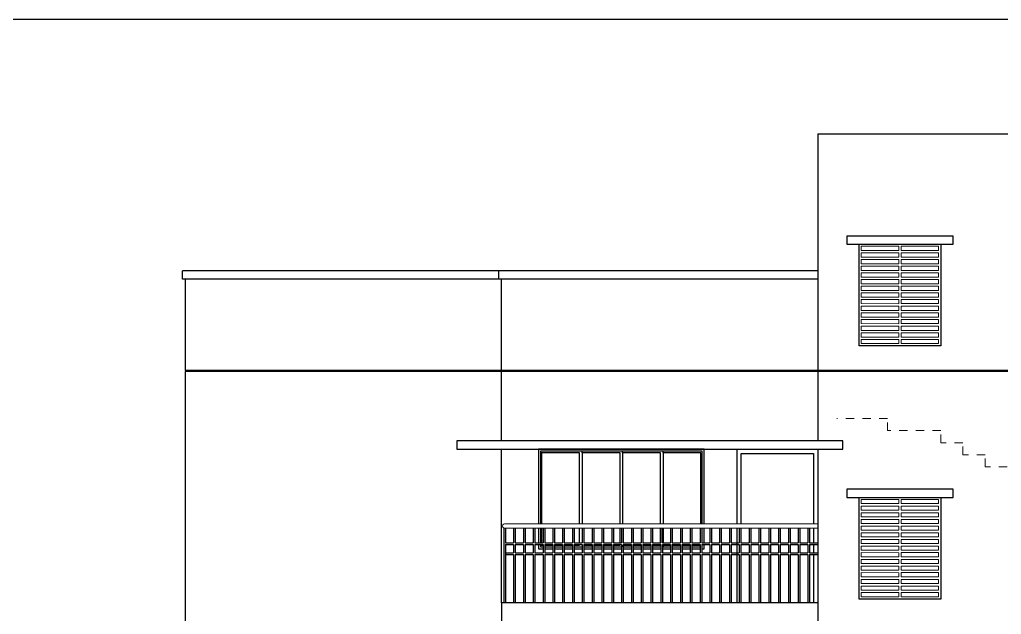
# Model space of a CAD drawing. Header units: metres. Extents: x -1441 to -394, y -133 to 518.
# Drawn here: x -1153.28 to -1141.45, y 146.93 to 154.09 of the extents above; entities that cross this region are included whole.
import ezdxf

# ---------------------------------------------------------------- set-up
doc = ezdxf.new("R2010")
doc.units = ezdxf.units.M
doc.header["$LTSCALE"] = 25.4
doc.linetypes.add('DASHED2', pattern=[9.525, 6.35, -3.175])
doc.layers.get('0').update_dxf_attribs({"linetype": 'CONTINUOUS'})
doc.layers.add('Railing', color=7, linetype='CONTINUOUS')

msp = doc.modelspace()

# ---------------------------------------------------------------- linework, layer by layer
at = {"color": 7, "linetype": 'Continuous'}
for p, q in [((-1143.663, 152.718), (-1143.663, 149.868)), ((-1143.663, 152.718), (-1138.033, 152.718)), ((-1143.663, 151.068), (-1151.313, 151.068)), ((-1151.313, 150.968), (-1151.313, 151.068)), ((-1147.503, 150.968), (-1147.503, 151.068)), ((-1143.663, 150.968), (-1151.313, 150.968)), ((-1151.283, 150.968), (-1151.283, 149.868)), ((-1147.473, 149.868), (-1147.473, 150.968)), ((-1130.413, 149.868), (-1151.283, 149.868)), ((-1130.413, 149.855), (-1151.283, 149.855)), ((-1151.283, 149.855), (-1151.283, 140.118)), ((-1151.27, 149.868), (-1151.27, 149.855)), ((-1147.473, 149.018), (-1147.473, 149.855)), ((-1147.46, 149.868), (-1147.46, 149.855)), ((-1143.676, 149.868), (-1143.676, 149.855)), ((-1143.663, 149.855), (-1143.663, 149.018)), ((-1147.473, 147.068), (-1147.473, 148.918)), ((-1143.663, 148.918), (-1143.663, 145.968)), ((-1143.663, 147.068), (-1147.473, 147.068)), ((-1147.473, 147.068), (-1147.473, 145.968))]:
    msp.add_line(p, q, dxfattribs=at)
at = {"color": 38, "linetype": 'Continuous'}
for p, q in [((-1146.502, 148.874), (-1146.502, 148.893)), ((-1146.014, 148.874), (-1146.014, 148.893)), ((-1145.527, 148.874), (-1145.527, 148.893)), ((-1146.502, 147.764), (-1146.502, 147.743)), ((-1146.014, 147.764), (-1146.014, 147.743)), ((-1145.527, 147.764), (-1145.527, 147.743))]:
    msp.add_line(p, q, dxfattribs=at)
at = {"lineweight": 30}
msp.add_lwpolyline([(-1123.45, 154.094), (-1183.671, 154.094), (-1183.671, 114.053), (-1123.45, 114.053)], close=True, dxfattribs=at)
at = {"color": 7, "linetype": 'Continuous'}
for points in [[(-1143.315, 151.387), (-1142.033, 151.387), (-1142.033, 151.487), (-1143.315, 151.487)], [(-1143.315, 148.337), (-1142.033, 148.337), (-1142.033, 148.437), (-1143.315, 148.437)]]:
    msp.add_lwpolyline(points, close=True, dxfattribs=at)
at = {"color": 38, "linetype": 'Continuous'}
for points in [[(-1143.165, 151.387), (-1142.183, 151.387), (-1142.183, 150.162), (-1143.165, 150.162)], [(-1143.165, 148.337), (-1142.183, 148.337), (-1142.183, 147.112), (-1143.165, 147.112)]]:
    msp.add_lwpolyline(points, close=True, dxfattribs=at)
at = {"color": 8, "linetype": 'Continuous', "lineweight": 9}
for points in [[(-1143.139, 151.364), (-1142.689, 151.364), (-1142.689, 151.314), (-1143.139, 151.314)], [(-1142.209, 151.364), (-1142.659, 151.364), (-1142.659, 151.314), (-1142.209, 151.314)], [(-1143.139, 151.284), (-1142.689, 151.284), (-1142.689, 151.234), (-1143.139, 151.234)], [(-1142.209, 151.284), (-1142.659, 151.284), (-1142.659, 151.234), (-1142.209, 151.234)], [(-1143.139, 151.203), (-1142.689, 151.203), (-1142.689, 151.153), (-1143.139, 151.153)], [(-1143.139, 151.123), (-1142.689, 151.123), (-1142.689, 151.073), (-1143.139, 151.073)], [(-1142.209, 151.203), (-1142.659, 151.203), (-1142.659, 151.153), (-1142.209, 151.153)], [(-1142.209, 151.123), (-1142.659, 151.123), (-1142.659, 151.073), (-1142.209, 151.073)], [(-1143.139, 151.043), (-1142.689, 151.043), (-1142.689, 150.993), (-1143.139, 150.993)], [(-1142.209, 151.043), (-1142.659, 151.043), (-1142.659, 150.993), (-1142.209, 150.993)], [(-1143.139, 150.962), (-1142.689, 150.962), (-1142.689, 150.912), (-1143.139, 150.912)], [(-1143.139, 150.882), (-1142.689, 150.882), (-1142.689, 150.832), (-1143.139, 150.832)], [(-1142.209, 150.962), (-1142.659, 150.962), (-1142.659, 150.912), (-1142.209, 150.912)], [(-1142.209, 150.882), (-1142.659, 150.882), (-1142.659, 150.832), (-1142.209, 150.832)], [(-1143.139, 150.802), (-1142.689, 150.802), (-1142.689, 150.752), (-1143.139, 150.752)], [(-1142.209, 150.802), (-1142.659, 150.802), (-1142.659, 150.752), (-1142.209, 150.752)], [(-1143.139, 150.722), (-1142.689, 150.721), (-1142.689, 150.671), (-1143.139, 150.672)], [(-1143.139, 150.641), (-1142.689, 150.641), (-1142.689, 150.591), (-1143.139, 150.591)], [(-1142.209, 150.722), (-1142.659, 150.722), (-1142.659, 150.672), (-1142.209, 150.672)], [(-1142.209, 150.641), (-1142.659, 150.641), (-1142.659, 150.591), (-1142.209, 150.591)], [(-1143.139, 150.561), (-1142.689, 150.561), (-1142.689, 150.511), (-1143.139, 150.511)], [(-1142.209, 150.561), (-1142.659, 150.561), (-1142.659, 150.511), (-1142.209, 150.511)], [(-1143.139, 150.481), (-1142.689, 150.48), (-1142.689, 150.43), (-1143.139, 150.431)], [(-1143.139, 150.4), (-1142.689, 150.4), (-1142.689, 150.35), (-1143.139, 150.35)], [(-1142.209, 150.481), (-1142.659, 150.481), (-1142.659, 150.431), (-1142.209, 150.431)], [(-1142.209, 150.4), (-1142.659, 150.4), (-1142.659, 150.35), (-1142.209, 150.35)], [(-1143.139, 150.32), (-1142.689, 150.32), (-1142.689, 150.27), (-1143.139, 150.27)], [(-1142.209, 150.32), (-1142.659, 150.32), (-1142.659, 150.27), (-1142.209, 150.27)], [(-1143.139, 150.24), (-1142.689, 150.24), (-1142.689, 150.19), (-1143.139, 150.19)], [(-1142.209, 150.24), (-1142.659, 150.24), (-1142.659, 150.19), (-1142.209, 150.19)], [(-1143.139, 148.314), (-1142.689, 148.314), (-1142.689, 148.264), (-1143.139, 148.264)], [(-1142.209, 148.314), (-1142.659, 148.314), (-1142.659, 148.264), (-1142.209, 148.264)], [(-1143.139, 148.234), (-1142.689, 148.234), (-1142.689, 148.184), (-1143.139, 148.184)], [(-1143.139, 148.153), (-1142.689, 148.153), (-1142.689, 148.103), (-1143.139, 148.103)], [(-1142.209, 148.234), (-1142.659, 148.234), (-1142.659, 148.184), (-1142.209, 148.184)], [(-1142.209, 148.153), (-1142.659, 148.153), (-1142.659, 148.103), (-1142.209, 148.103)], [(-1143.139, 148.073), (-1142.689, 148.073), (-1142.689, 148.023), (-1143.139, 148.023)], [(-1142.209, 148.073), (-1142.659, 148.073), (-1142.659, 148.023), (-1142.209, 148.023)], [(-1143.139, 147.993), (-1142.689, 147.993), (-1142.689, 147.943), (-1143.139, 147.943)], [(-1143.139, 147.912), (-1142.689, 147.912), (-1142.689, 147.862), (-1143.139, 147.862)], [(-1142.209, 147.993), (-1142.659, 147.993), (-1142.659, 147.943), (-1142.209, 147.943)], [(-1142.209, 147.912), (-1142.659, 147.912), (-1142.659, 147.862), (-1142.209, 147.862)], [(-1143.139, 147.832), (-1142.689, 147.832), (-1142.689, 147.782), (-1143.139, 147.782)], [(-1142.209, 147.832), (-1142.659, 147.832), (-1142.659, 147.782), (-1142.209, 147.782)], [(-1143.139, 147.752), (-1142.689, 147.752), (-1142.689, 147.702), (-1143.139, 147.702)], [(-1143.139, 147.672), (-1142.689, 147.671), (-1142.689, 147.621), (-1143.139, 147.622)], [(-1142.209, 147.752), (-1142.659, 147.752), (-1142.659, 147.702), (-1142.209, 147.702)], [(-1142.209, 147.672), (-1142.659, 147.672), (-1142.659, 147.622), (-1142.209, 147.622)], [(-1143.139, 147.591), (-1142.689, 147.591), (-1142.689, 147.541), (-1143.139, 147.541)], [(-1142.209, 147.591), (-1142.659, 147.591), (-1142.659, 147.541), (-1142.209, 147.541)], [(-1143.139, 147.511), (-1142.689, 147.511), (-1142.689, 147.461), (-1143.139, 147.461)], [(-1143.139, 147.431), (-1142.689, 147.43), (-1142.689, 147.38), (-1143.139, 147.381)], [(-1142.209, 147.511), (-1142.659, 147.511), (-1142.659, 147.461), (-1142.209, 147.461)], [(-1142.209, 147.431), (-1142.659, 147.431), (-1142.659, 147.381), (-1142.209, 147.381)], [(-1143.139, 147.35), (-1142.689, 147.35), (-1142.689, 147.3), (-1143.139, 147.3)], [(-1142.209, 147.35), (-1142.659, 147.35), (-1142.659, 147.3), (-1142.209, 147.3)], [(-1143.139, 147.27), (-1142.689, 147.27), (-1142.689, 147.22), (-1143.139, 147.22)], [(-1142.209, 147.27), (-1142.659, 147.27), (-1142.659, 147.22), (-1142.209, 147.22)], [(-1143.139, 147.19), (-1142.689, 147.19), (-1142.689, 147.14), (-1143.139, 147.14)], [(-1142.209, 147.19), (-1142.659, 147.19), (-1142.659, 147.14), (-1142.209, 147.14)]]:
    msp.add_lwpolyline(points, close=True, dxfattribs=at)
at = {"color": 8, "linetype": 'DASHED2', "lineweight": 9, "ltscale": 0.0005}
msp.add_lwpolyline([(-1141.382, 148.706), (-1141.649, 148.706), (-1141.649, 148.851), (-1141.916, 148.851), (-1141.916, 148.997), (-1142.183, 148.997), (-1142.183, 149.142), (-1142.824, 149.142), (-1142.824, 149.287), (-1143.433, 149.287)], dxfattribs=at)
at = {"color": 7, "linetype": 'Continuous'}
msp.add_lwpolyline([(-1143.363, 148.918), (-1143.363, 149.018), (-1148.012, 149.018), (-1148.012, 148.918), (-1143.363, 148.918)], dxfattribs=at)
at = {"color": 38, "linetype": 'Continuous'}
for points in [[(-1145.03, 148.018), (-1145.03, 148.918), (-1147.026, 148.918), (-1147.026, 148.018)], [(-1145.055, 148.018), (-1145.055, 148.893), (-1147.001, 148.893), (-1147.001, 148.018)], [(-1147.026, 147.968), (-1147.026, 147.791)], [(-1147.001, 147.968), (-1147.001, 147.791)], [(-1145.055, 147.791), (-1145.055, 147.968)], [(-1145.03, 147.791), (-1145.03, 147.968)], [(-1147.026, 147.771), (-1147.026, 147.718), (-1146.972, 147.718)], [(-1147.001, 147.771), (-1147.001, 147.743), (-1146.972, 147.743)], [(-1146.952, 147.743), (-1146.854, 147.743)], [(-1146.952, 147.718), (-1146.854, 147.718)], [(-1146.834, 147.743), (-1146.736, 147.743)], [(-1146.834, 147.718), (-1146.736, 147.718)], [(-1146.716, 147.743), (-1146.618, 147.743)], [(-1146.716, 147.718), (-1146.618, 147.718)], [(-1146.598, 147.743), (-1146.499, 147.743)], [(-1146.598, 147.718), (-1146.499, 147.718)], [(-1146.479, 147.743), (-1146.381, 147.743)], [(-1146.479, 147.718), (-1146.381, 147.718)], [(-1146.361, 147.743), (-1146.263, 147.743)], [(-1146.361, 147.718), (-1146.263, 147.718)], [(-1146.243, 147.743), (-1146.145, 147.743)], [(-1146.243, 147.718), (-1146.145, 147.718)], [(-1146.125, 147.743), (-1146.027, 147.743)], [(-1146.125, 147.718), (-1146.027, 147.718)], [(-1146.007, 147.743), (-1145.908, 147.743)], [(-1146.007, 147.718), (-1145.908, 147.718)], [(-1145.888, 147.743), (-1145.79, 147.743)], [(-1145.888, 147.718), (-1145.79, 147.718)], [(-1145.77, 147.743), (-1145.672, 147.743)], [(-1145.77, 147.718), (-1145.672, 147.718)], [(-1145.652, 147.743), (-1145.554, 147.743)], [(-1145.652, 147.718), (-1145.554, 147.718)], [(-1145.534, 147.743), (-1145.436, 147.743)], [(-1145.534, 147.718), (-1145.436, 147.718)], [(-1145.416, 147.743), (-1145.318, 147.743)], [(-1145.416, 147.718), (-1145.318, 147.718)], [(-1145.298, 147.743), (-1145.199, 147.743)], [(-1145.298, 147.718), (-1145.199, 147.718)], [(-1145.179, 147.743), (-1145.081, 147.743)], [(-1145.179, 147.718), (-1145.081, 147.718)], [(-1145.061, 147.718), (-1145.03, 147.718), (-1145.03, 147.771)], [(-1145.061, 147.743), (-1145.055, 147.743), (-1145.055, 147.771)]]:
    msp.add_lwpolyline(points, dxfattribs=at)
at = {"color": 144, "linetype": 'Continuous'}
for points in [[(-1146.533, 148.018), (-1146.533, 148.874), (-1146.989, 148.874), (-1146.989, 148.018)], [(-1146.045, 148.018), (-1146.045, 148.874), (-1146.502, 148.874), (-1146.502, 148.018)], [(-1145.557, 148.018), (-1145.557, 148.874), (-1146.014, 148.874), (-1146.014, 148.018)], [(-1145.07, 148.018), (-1145.07, 148.874), (-1145.527, 148.874), (-1145.527, 148.018)], [(-1146.989, 147.968), (-1146.989, 147.791)], [(-1146.533, 147.791), (-1146.533, 147.968)], [(-1146.502, 147.968), (-1146.502, 147.791)], [(-1146.045, 147.791), (-1146.045, 147.968)], [(-1145.557, 147.791), (-1145.557, 147.968)], [(-1145.527, 147.968), (-1145.527, 147.791)], [(-1146.989, 147.771), (-1146.989, 147.764), (-1146.972, 147.764)], [(-1146.952, 147.764), (-1146.854, 147.764)], [(-1146.834, 147.764), (-1146.736, 147.764)], [(-1146.716, 147.764), (-1146.618, 147.764)], [(-1146.598, 147.764), (-1146.533, 147.764), (-1146.533, 147.771)], [(-1146.502, 147.771), (-1146.502, 147.764), (-1146.499, 147.764)], [(-1146.479, 147.764), (-1146.381, 147.764)], [(-1146.361, 147.764), (-1146.263, 147.764)], [(-1146.243, 147.764), (-1146.145, 147.764)], [(-1146.125, 147.764), (-1146.045, 147.764), (-1146.045, 147.771)], [(-1146.007, 147.764), (-1145.908, 147.764)], [(-1145.888, 147.764), (-1145.79, 147.764)], [(-1145.77, 147.764), (-1145.672, 147.764)], [(-1145.652, 147.764), (-1145.557, 147.764), (-1145.557, 147.771)], [(-1145.527, 147.771), (-1145.527, 147.764), (-1145.436, 147.764)], [(-1145.416, 147.764), (-1145.318, 147.764)], [(-1145.298, 147.764), (-1145.199, 147.764)], [(-1145.179, 147.764), (-1145.081, 147.764)]]:
    msp.add_lwpolyline(points, dxfattribs=at)
at = {"color": 8, "linetype": 'Continuous'}
for points in [[(-1144.636, 148.018), (-1144.636, 148.918), (-1143.663, 148.918), (-1143.663, 147.068)], [(-1144.586, 148.018), (-1144.586, 148.868), (-1143.713, 148.868), (-1143.713, 148.018)], [(-1144.636, 147.068), (-1144.636, 147.968)], [(-1144.586, 147.791), (-1144.586, 147.968)], [(-1143.713, 147.968), (-1143.713, 147.791)], [(-1144.586, 147.671), (-1144.586, 147.771)], [(-1143.713, 147.771), (-1143.713, 147.671)], [(-1144.586, 147.068), (-1144.586, 147.651)], [(-1143.713, 147.651), (-1143.713, 147.068)]]:
    msp.add_lwpolyline(points, dxfattribs=at)
at = {"layer": 'Railing', "color": 8, "linetype": 'Continuous'}
for p, q in [((-1147.445, 147.968), (-1147.445, 147.068)), ((-1147.425, 147.968), (-1147.425, 147.791)), ((-1147.327, 147.968), (-1147.327, 147.791)), ((-1147.307, 147.968), (-1147.307, 147.791)), ((-1147.208, 147.968), (-1147.208, 147.791)), ((-1147.188, 147.968), (-1147.188, 147.791)), ((-1147.09, 147.968), (-1147.09, 147.791)), ((-1147.07, 147.968), (-1147.07, 147.791)), ((-1146.972, 147.968), (-1146.972, 147.791)), ((-1146.952, 147.968), (-1146.952, 147.791)), ((-1146.854, 147.968), (-1146.854, 147.791)), ((-1146.834, 147.968), (-1146.834, 147.791)), ((-1146.736, 147.968), (-1146.736, 147.791)), ((-1146.716, 147.968), (-1146.716, 147.791)), ((-1146.618, 147.968), (-1146.618, 147.791)), ((-1146.598, 147.968), (-1146.598, 147.791)), ((-1146.499, 147.968), (-1146.499, 147.791)), ((-1146.479, 147.968), (-1146.479, 147.791)), ((-1146.381, 147.968), (-1146.381, 147.791)), ((-1146.361, 147.968), (-1146.361, 147.791)), ((-1146.263, 147.968), (-1146.263, 147.791)), ((-1146.243, 147.968), (-1146.243, 147.791)), ((-1146.145, 147.968), (-1146.145, 147.791)), ((-1146.125, 147.968), (-1146.125, 147.791)), ((-1146.027, 147.968), (-1146.027, 147.791)), ((-1146.007, 147.968), (-1146.007, 147.791)), ((-1145.908, 147.968), (-1145.908, 147.791)), ((-1145.888, 147.968), (-1145.888, 147.791)), ((-1145.79, 147.968), (-1145.79, 147.791)), ((-1145.77, 147.968), (-1145.77, 147.791)), ((-1145.672, 147.968), (-1145.672, 147.791)), ((-1145.652, 147.968), (-1145.652, 147.791)), ((-1145.554, 147.968), (-1145.554, 147.791)), ((-1145.534, 147.968), (-1145.534, 147.791)), ((-1145.436, 147.968), (-1145.436, 147.791)), ((-1145.416, 147.968), (-1145.416, 147.791)), ((-1145.318, 147.968), (-1145.318, 147.791)), ((-1145.298, 147.968), (-1145.298, 147.791)), ((-1145.199, 147.968), (-1145.199, 147.791)), ((-1145.179, 147.968), (-1145.179, 147.791)), ((-1145.081, 147.968), (-1145.081, 147.791)), ((-1145.061, 147.968), (-1145.061, 147.791)), ((-1144.963, 147.968), (-1144.963, 147.791)), ((-1144.943, 147.968), (-1144.943, 147.791)), ((-1144.845, 147.968), (-1144.845, 147.791)), ((-1144.825, 147.968), (-1144.825, 147.791)), ((-1144.727, 147.968), (-1144.727, 147.791)), ((-1144.707, 147.968), (-1144.707, 147.791)), ((-1144.608, 147.968), (-1144.608, 147.791)), ((-1144.588, 147.968), (-1144.588, 147.791)), ((-1144.49, 147.968), (-1144.49, 147.791)), ((-1144.47, 147.968), (-1144.47, 147.791)), ((-1144.372, 147.968), (-1144.372, 147.791)), ((-1144.352, 147.968), (-1144.352, 147.791)), ((-1144.254, 147.968), (-1144.254, 147.791)), ((-1144.234, 147.968), (-1144.234, 147.791)), ((-1144.136, 147.968), (-1144.136, 147.791)), ((-1144.116, 147.968), (-1144.116, 147.791)), ((-1144.017, 147.968), (-1144.017, 147.791)), ((-1143.997, 147.968), (-1143.997, 147.791)), ((-1143.899, 147.968), (-1143.899, 147.791)), ((-1143.879, 147.968), (-1143.879, 147.791)), ((-1143.781, 147.968), (-1143.781, 147.791)), ((-1143.761, 147.968), (-1143.761, 147.791)), ((-1147.425, 147.791), (-1147.327, 147.791)), ((-1147.307, 147.791), (-1147.208, 147.791)), ((-1147.188, 147.791), (-1147.09, 147.791)), ((-1147.07, 147.791), (-1146.972, 147.791)), ((-1146.952, 147.791), (-1146.854, 147.791)), ((-1146.834, 147.791), (-1146.736, 147.791)), ((-1146.716, 147.791), (-1146.618, 147.791)), ((-1146.598, 147.791), (-1146.499, 147.791)), ((-1146.479, 147.791), (-1146.381, 147.791)), ((-1146.361, 147.791), (-1146.263, 147.791)), ((-1146.243, 147.791), (-1146.145, 147.791)), ((-1146.125, 147.791), (-1146.027, 147.791)), ((-1146.007, 147.791), (-1145.908, 147.791)), ((-1145.888, 147.791), (-1145.79, 147.791)), ((-1145.77, 147.791), (-1145.672, 147.791)), ((-1145.652, 147.791), (-1145.554, 147.791)), ((-1145.534, 147.791), (-1145.436, 147.791)), ((-1145.416, 147.791), (-1145.318, 147.791)), ((-1145.298, 147.791), (-1145.199, 147.791)), ((-1145.179, 147.791), (-1145.081, 147.791)), ((-1145.061, 147.791), (-1144.963, 147.791)), ((-1144.943, 147.791), (-1144.845, 147.791)), ((-1144.825, 147.791), (-1144.727, 147.791)), ((-1144.707, 147.791), (-1144.608, 147.791)), ((-1144.588, 147.791), (-1144.49, 147.791)), ((-1144.47, 147.791), (-1144.372, 147.791)), ((-1144.352, 147.791), (-1144.254, 147.791)), ((-1144.234, 147.791), (-1144.136, 147.791)), ((-1144.116, 147.791), (-1144.017, 147.791)), ((-1143.997, 147.791), (-1143.899, 147.791)), ((-1143.879, 147.791), (-1143.781, 147.791)), ((-1143.761, 147.791), (-1143.663, 147.791)), ((-1147.425, 147.771), (-1147.425, 147.068)), ((-1147.425, 147.771), (-1147.327, 147.771)), ((-1147.425, 147.671), (-1147.327, 147.671)), ((-1147.327, 147.771), (-1147.327, 147.671)), ((-1147.307, 147.771), (-1147.307, 147.671)), ((-1147.307, 147.771), (-1147.208, 147.771)), ((-1147.307, 147.671), (-1147.208, 147.671)), ((-1147.208, 147.771), (-1147.208, 147.671)), ((-1147.188, 147.771), (-1147.188, 147.671)), ((-1147.188, 147.771), (-1147.09, 147.771)), ((-1147.188, 147.671), (-1147.09, 147.671)), ((-1147.09, 147.771), (-1147.09, 147.671)), ((-1147.07, 147.771), (-1147.07, 147.671)), ((-1147.07, 147.771), (-1146.972, 147.771)), ((-1147.07, 147.671), (-1146.972, 147.671)), ((-1146.972, 147.771), (-1146.972, 147.671)), ((-1146.952, 147.771), (-1146.952, 147.671)), ((-1146.952, 147.771), (-1146.854, 147.771)), ((-1146.952, 147.671), (-1146.854, 147.671)), ((-1146.854, 147.771), (-1146.854, 147.671)), ((-1146.834, 147.771), (-1146.834, 147.671)), ((-1146.834, 147.771), (-1146.736, 147.771)), ((-1146.834, 147.671), (-1146.736, 147.671)), ((-1146.736, 147.771), (-1146.736, 147.671)), ((-1146.716, 147.771), (-1146.716, 147.671)), ((-1146.716, 147.771), (-1146.618, 147.771)), ((-1146.716, 147.671), (-1146.618, 147.671)), ((-1146.618, 147.771), (-1146.618, 147.671)), ((-1146.598, 147.771), (-1146.598, 147.671)), ((-1146.598, 147.771), (-1146.499, 147.771)), ((-1146.598, 147.671), (-1146.499, 147.671)), ((-1146.499, 147.771), (-1146.499, 147.671)), ((-1146.479, 147.771), (-1146.479, 147.671)), ((-1146.479, 147.771), (-1146.381, 147.771)), ((-1146.479, 147.671), (-1146.381, 147.671)), ((-1146.381, 147.771), (-1146.381, 147.671)), ((-1146.361, 147.771), (-1146.361, 147.671)), ((-1146.361, 147.771), (-1146.263, 147.771)), ((-1146.361, 147.671), (-1146.263, 147.671)), ((-1146.263, 147.771), (-1146.263, 147.671)), ((-1146.243, 147.771), (-1146.243, 147.671)), ((-1146.243, 147.771), (-1146.145, 147.771)), ((-1146.243, 147.671), (-1146.145, 147.671)), ((-1146.145, 147.771), (-1146.145, 147.671)), ((-1146.125, 147.771), (-1146.125, 147.671)), ((-1146.125, 147.771), (-1146.027, 147.771)), ((-1146.125, 147.671), (-1146.027, 147.671)), ((-1146.027, 147.771), (-1146.027, 147.671)), ((-1146.007, 147.771), (-1146.007, 147.671)), ((-1146.007, 147.771), (-1145.908, 147.771)), ((-1146.007, 147.671), (-1145.908, 147.671)), ((-1145.908, 147.771), (-1145.908, 147.671)), ((-1145.888, 147.771), (-1145.888, 147.671)), ((-1145.888, 147.771), (-1145.79, 147.771)), ((-1145.888, 147.671), (-1145.79, 147.671)), ((-1145.79, 147.771), (-1145.79, 147.671)), ((-1145.77, 147.771), (-1145.77, 147.671)), ((-1145.77, 147.771), (-1145.672, 147.771)), ((-1145.77, 147.671), (-1145.672, 147.671)), ((-1145.672, 147.771), (-1145.672, 147.671)), ((-1145.652, 147.771), (-1145.652, 147.671)), ((-1145.652, 147.771), (-1145.554, 147.771)), ((-1145.652, 147.671), (-1145.554, 147.671)), ((-1145.554, 147.771), (-1145.554, 147.671)), ((-1145.534, 147.771), (-1145.534, 147.671)), ((-1145.534, 147.771), (-1145.436, 147.771)), ((-1145.534, 147.671), (-1145.436, 147.671)), ((-1145.436, 147.771), (-1145.436, 147.671)), ((-1145.416, 147.771), (-1145.416, 147.671)), ((-1145.416, 147.771), (-1145.318, 147.771)), ((-1145.416, 147.671), (-1145.318, 147.671)), ((-1145.318, 147.771), (-1145.318, 147.671)), ((-1145.298, 147.771), (-1145.298, 147.671)), ((-1145.298, 147.771), (-1145.199, 147.771)), ((-1145.298, 147.671), (-1145.199, 147.671)), ((-1145.199, 147.771), (-1145.199, 147.671)), ((-1145.179, 147.771), (-1145.179, 147.671)), ((-1145.179, 147.771), (-1145.081, 147.771)), ((-1145.179, 147.671), (-1145.081, 147.671)), ((-1145.081, 147.771), (-1145.081, 147.671)), ((-1145.061, 147.771), (-1145.061, 147.671)), ((-1145.061, 147.771), (-1144.963, 147.771)), ((-1145.061, 147.671), (-1144.963, 147.671)), ((-1144.963, 147.771), (-1144.963, 147.671)), ((-1144.943, 147.771), (-1144.943, 147.671)), ((-1144.943, 147.771), (-1144.845, 147.771)), ((-1144.943, 147.671), (-1144.845, 147.671)), ((-1144.845, 147.771), (-1144.845, 147.671)), ((-1144.825, 147.771), (-1144.825, 147.671)), ((-1144.825, 147.771), (-1144.727, 147.771)), ((-1144.825, 147.671), (-1144.727, 147.671)), ((-1144.727, 147.771), (-1144.727, 147.671)), ((-1144.707, 147.771), (-1144.707, 147.671)), ((-1144.707, 147.771), (-1144.608, 147.771)), ((-1144.707, 147.671), (-1144.608, 147.671)), ((-1144.608, 147.771), (-1144.608, 147.671)), ((-1144.588, 147.771), (-1144.588, 147.671)), ((-1144.588, 147.771), (-1144.49, 147.771)), ((-1144.588, 147.671), (-1144.49, 147.671)), ((-1144.49, 147.771), (-1144.49, 147.671)), ((-1144.47, 147.771), (-1144.47, 147.671)), ((-1144.47, 147.771), (-1144.372, 147.771)), ((-1144.47, 147.671), (-1144.372, 147.671)), ((-1144.372, 147.771), (-1144.372, 147.671)), ((-1144.352, 147.771), (-1144.352, 147.671)), ((-1144.352, 147.771), (-1144.254, 147.771)), ((-1144.352, 147.671), (-1144.254, 147.671)), ((-1144.254, 147.771), (-1144.254, 147.671)), ((-1144.234, 147.771), (-1144.234, 147.671)), ((-1144.234, 147.771), (-1144.136, 147.771)), ((-1144.234, 147.671), (-1144.136, 147.671)), ((-1144.136, 147.771), (-1144.136, 147.671)), ((-1144.116, 147.771), (-1144.116, 147.671)), ((-1144.116, 147.771), (-1144.017, 147.771)), ((-1144.116, 147.671), (-1144.017, 147.671)), ((-1144.017, 147.771), (-1144.017, 147.671)), ((-1143.997, 147.771), (-1143.997, 147.671)), ((-1143.997, 147.771), (-1143.899, 147.771)), ((-1143.997, 147.671), (-1143.899, 147.671)), ((-1143.899, 147.771), (-1143.899, 147.671)), ((-1143.879, 147.771), (-1143.879, 147.671)), ((-1143.879, 147.771), (-1143.781, 147.771)), ((-1143.879, 147.671), (-1143.781, 147.671)), ((-1143.781, 147.771), (-1143.781, 147.671)), ((-1143.761, 147.771), (-1143.761, 147.671)), ((-1143.761, 147.771), (-1143.663, 147.771)), ((-1143.761, 147.671), (-1143.663, 147.671)), ((-1147.425, 147.651), (-1147.327, 147.651)), ((-1147.327, 147.651), (-1147.327, 147.068)), ((-1147.307, 147.651), (-1147.307, 147.068)), ((-1147.307, 147.651), (-1147.208, 147.651)), ((-1147.208, 147.651), (-1147.208, 147.068)), ((-1147.188, 147.651), (-1147.188, 147.068)), ((-1147.188, 147.651), (-1147.09, 147.651)), ((-1147.09, 147.651), (-1147.09, 147.068)), ((-1147.07, 147.651), (-1147.07, 147.068)), ((-1147.07, 147.651), (-1146.972, 147.651)), ((-1146.972, 147.651), (-1146.972, 147.068)), ((-1146.952, 147.651), (-1146.952, 147.068)), ((-1146.952, 147.651), (-1146.854, 147.651)), ((-1146.854, 147.651), (-1146.854, 147.068)), ((-1146.834, 147.651), (-1146.834, 147.068)), ((-1146.834, 147.651), (-1146.736, 147.651)), ((-1146.736, 147.651), (-1146.736, 147.068)), ((-1146.716, 147.651), (-1146.716, 147.068)), ((-1146.716, 147.651), (-1146.618, 147.651)), ((-1146.618, 147.651), (-1146.618, 147.068)), ((-1146.598, 147.651), (-1146.598, 147.068)), ((-1146.598, 147.651), (-1146.499, 147.651)), ((-1146.499, 147.651), (-1146.499, 147.068)), ((-1146.479, 147.651), (-1146.479, 147.068)), ((-1146.479, 147.651), (-1146.381, 147.651)), ((-1146.381, 147.651), (-1146.381, 147.068)), ((-1146.361, 147.651), (-1146.361, 147.068)), ((-1146.361, 147.651), (-1146.263, 147.651)), ((-1146.263, 147.651), (-1146.263, 147.068)), ((-1146.243, 147.651), (-1146.243, 147.068)), ((-1146.243, 147.651), (-1146.145, 147.651)), ((-1146.145, 147.651), (-1146.145, 147.068)), ((-1146.125, 147.651), (-1146.125, 147.068)), ((-1146.125, 147.651), (-1146.027, 147.651)), ((-1146.027, 147.651), (-1146.027, 147.068)), ((-1146.007, 147.651), (-1146.007, 147.068)), ((-1146.007, 147.651), (-1145.908, 147.651)), ((-1145.908, 147.651), (-1145.908, 147.068)), ((-1145.888, 147.651), (-1145.888, 147.068)), ((-1145.888, 147.651), (-1145.79, 147.651)), ((-1145.79, 147.651), (-1145.79, 147.068)), ((-1145.77, 147.651), (-1145.77, 147.068)), ((-1145.77, 147.651), (-1145.672, 147.651)), ((-1145.672, 147.651), (-1145.672, 147.068)), ((-1145.652, 147.651), (-1145.652, 147.068)), ((-1145.652, 147.651), (-1145.554, 147.651)), ((-1145.554, 147.651), (-1145.554, 147.068)), ((-1145.534, 147.651), (-1145.534, 147.068)), ((-1145.534, 147.651), (-1145.436, 147.651)), ((-1145.436, 147.651), (-1145.436, 147.068)), ((-1145.416, 147.651), (-1145.416, 147.068)), ((-1145.416, 147.651), (-1145.318, 147.651)), ((-1145.318, 147.651), (-1145.318, 147.068)), ((-1145.298, 147.651), (-1145.298, 147.068)), ((-1145.298, 147.651), (-1145.199, 147.651)), ((-1145.199, 147.651), (-1145.199, 147.068)), ((-1145.179, 147.651), (-1145.179, 147.068)), ((-1145.179, 147.651), (-1145.081, 147.651)), ((-1145.081, 147.651), (-1145.081, 147.068)), ((-1145.061, 147.651), (-1145.061, 147.068)), ((-1145.061, 147.651), (-1144.963, 147.651)), ((-1144.963, 147.651), (-1144.963, 147.068)), ((-1144.943, 147.651), (-1144.943, 147.068)), ((-1144.943, 147.651), (-1144.845, 147.651)), ((-1144.845, 147.651), (-1144.845, 147.068)), ((-1144.825, 147.651), (-1144.825, 147.068)), ((-1144.825, 147.651), (-1144.727, 147.651)), ((-1144.727, 147.651), (-1144.727, 147.068)), ((-1144.707, 147.651), (-1144.707, 147.068)), ((-1144.707, 147.651), (-1144.608, 147.651)), ((-1144.608, 147.651), (-1144.608, 147.068)), ((-1144.588, 147.651), (-1144.588, 147.068)), ((-1144.588, 147.651), (-1144.49, 147.651)), ((-1144.49, 147.651), (-1144.49, 147.068)), ((-1144.47, 147.651), (-1144.47, 147.068)), ((-1144.47, 147.651), (-1144.372, 147.651)), ((-1144.372, 147.651), (-1144.372, 147.068)), ((-1144.352, 147.651), (-1144.352, 147.068)), ((-1144.352, 147.651), (-1144.254, 147.651)), ((-1144.254, 147.651), (-1144.254, 147.068)), ((-1144.234, 147.651), (-1144.234, 147.068)), ((-1144.234, 147.651), (-1144.136, 147.651)), ((-1144.136, 147.651), (-1144.136, 147.068)), ((-1144.116, 147.651), (-1144.116, 147.068)), ((-1144.116, 147.651), (-1144.017, 147.651)), ((-1144.017, 147.651), (-1144.017, 147.068)), ((-1143.997, 147.651), (-1143.997, 147.068)), ((-1143.997, 147.651), (-1143.899, 147.651)), ((-1143.899, 147.651), (-1143.899, 147.068)), ((-1143.879, 147.651), (-1143.879, 147.068)), ((-1143.879, 147.651), (-1143.781, 147.651)), ((-1143.781, 147.651), (-1143.781, 147.068)), ((-1143.761, 147.651), (-1143.761, 147.068)), ((-1143.761, 147.651), (-1143.663, 147.651))]:
    msp.add_line(p, q, dxfattribs=at)
at = {"layer": 'Railing', "color": 8, "lineweight": 13}
for p, q in [((-1147.435, 148.018), (-1143.663, 148.018)), ((-1147.435, 147.968), (-1143.663, 147.968))]:
    msp.add_line(p, q, dxfattribs=at)
msp.add_arc((-1147.435, 147.993), 0.025, 89.9768, 270.0232, dxfattribs=at)

doc.saveas('drawing.dxf')
